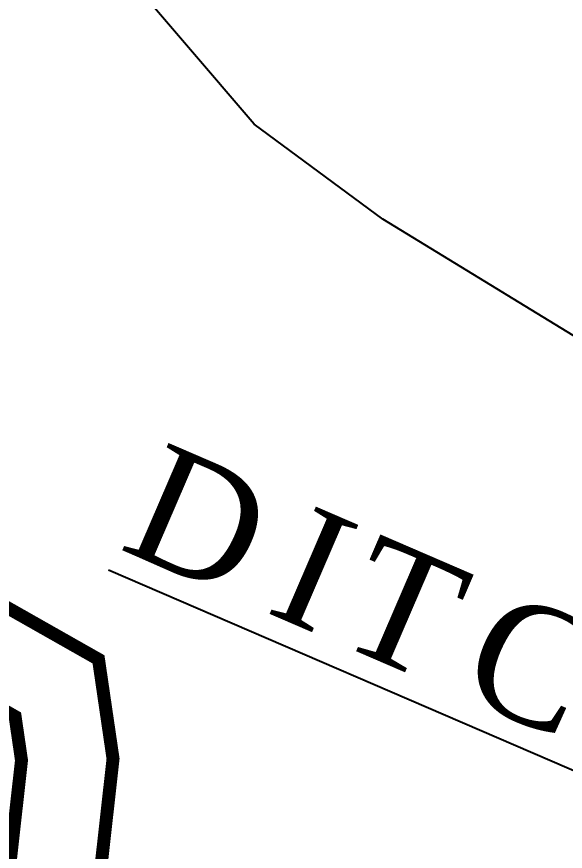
# Model space of a CAD drawing. Header units: inches. Extents: x -340059099 to 1458168, y 1119167 to 1294232938.
# Drawn here: x 459276 to 459698, y 2618939 to 2619582 of the extents above; entities that cross this region are included whole.
import ezdxf

# ---------------------------------------------------------------- set-up
doc = ezdxf.new("R2010")
doc.units = ezdxf.units.IN
doc.header["$MEASUREMENT"] = 0
doc.layers.add('BUILDING', color=5, linetype='Continuous', lineweight=15)
doc.layers.add('Text', color=7, linetype='Continuous')
doc.styles.add('Text', font='times.ttf', dxfattribs={"height": 240})

msp = doc.modelspace()

# ---------------------------------------------------------------- linework, layer by layer
at = {"layer": 'BUILDING', "const_width": 10}
for points in [[(458297.54, 2619812.35), (458662.24, 2619545.68), (458903.01, 2619367.58), (459122.77, 2619209.5), (459338.6, 2619087.24), (459349.82, 2619010.67), (459336.36, 2618890.29), (459329.63, 2618823.15), (459352.06, 2618793.47), (459440.08, 2618772.5), (459516.05, 2618754.4), (459641.9, 2618788.05), (459654.79, 2618828.33), (459695.16, 2618863.43), (459740.01, 2618878.98)], [(458256.22, 2619755.85), (458620.76, 2619489.28), (458861.75, 2619311.02), (459084.97, 2619150.46), (459274.31, 2619043.21), (459279.25, 2619009.47), (459266.75, 2618897.67), (459257.25, 2618802.84), (459311.37, 2618731.2), (459423.86, 2618704.41), (459517.04, 2618682.21), (459696.91, 2618730.3), (459715.5, 2618788.35)]]:
    msp.add_lwpolyline(points, dxfattribs=at)
at = {"layer": 'Text'}
msp.add_lwpolyline([(459746.17, 2619311.27), (459557.81, 2619426.24), (459458.58, 2619499.5), (459244.98, 2619748.51), (458959.63, 2619965.25), (458572.8, 2620284.22), (458323.89, 2620493.18), (458052.55, 2620828.89), (457884.92, 2621071.53), (457792.42, 2621247.99), (457747.17, 2621334.3), (457736.92, 2621392.63), (457657.91, 2621523.26), (457295.72, 2622027.99), (457095.58, 2622291.14), (456972.24, 2622489.97), (456955.98, 2622648.28)], dxfattribs=at)
at = {"layer": 'Text', "color": 1}
msp.add_circle((469844, 2616428.5), 81808.03, dxfattribs=at)

# ---------------------------------------------------------------- texts
at = {"layer": 'Text', "insert": (459388.98, 2619255.43), "char_height": 90, "attachment_point": 1, "rotation": 336.67171, "style": 'Text'}
msp.add_mtext('{\\fTimes New Roman|b0|i0|c0|p18;\\T1.25;\\LDITCH}', dxfattribs=at)

doc.saveas('drawing.dxf')
